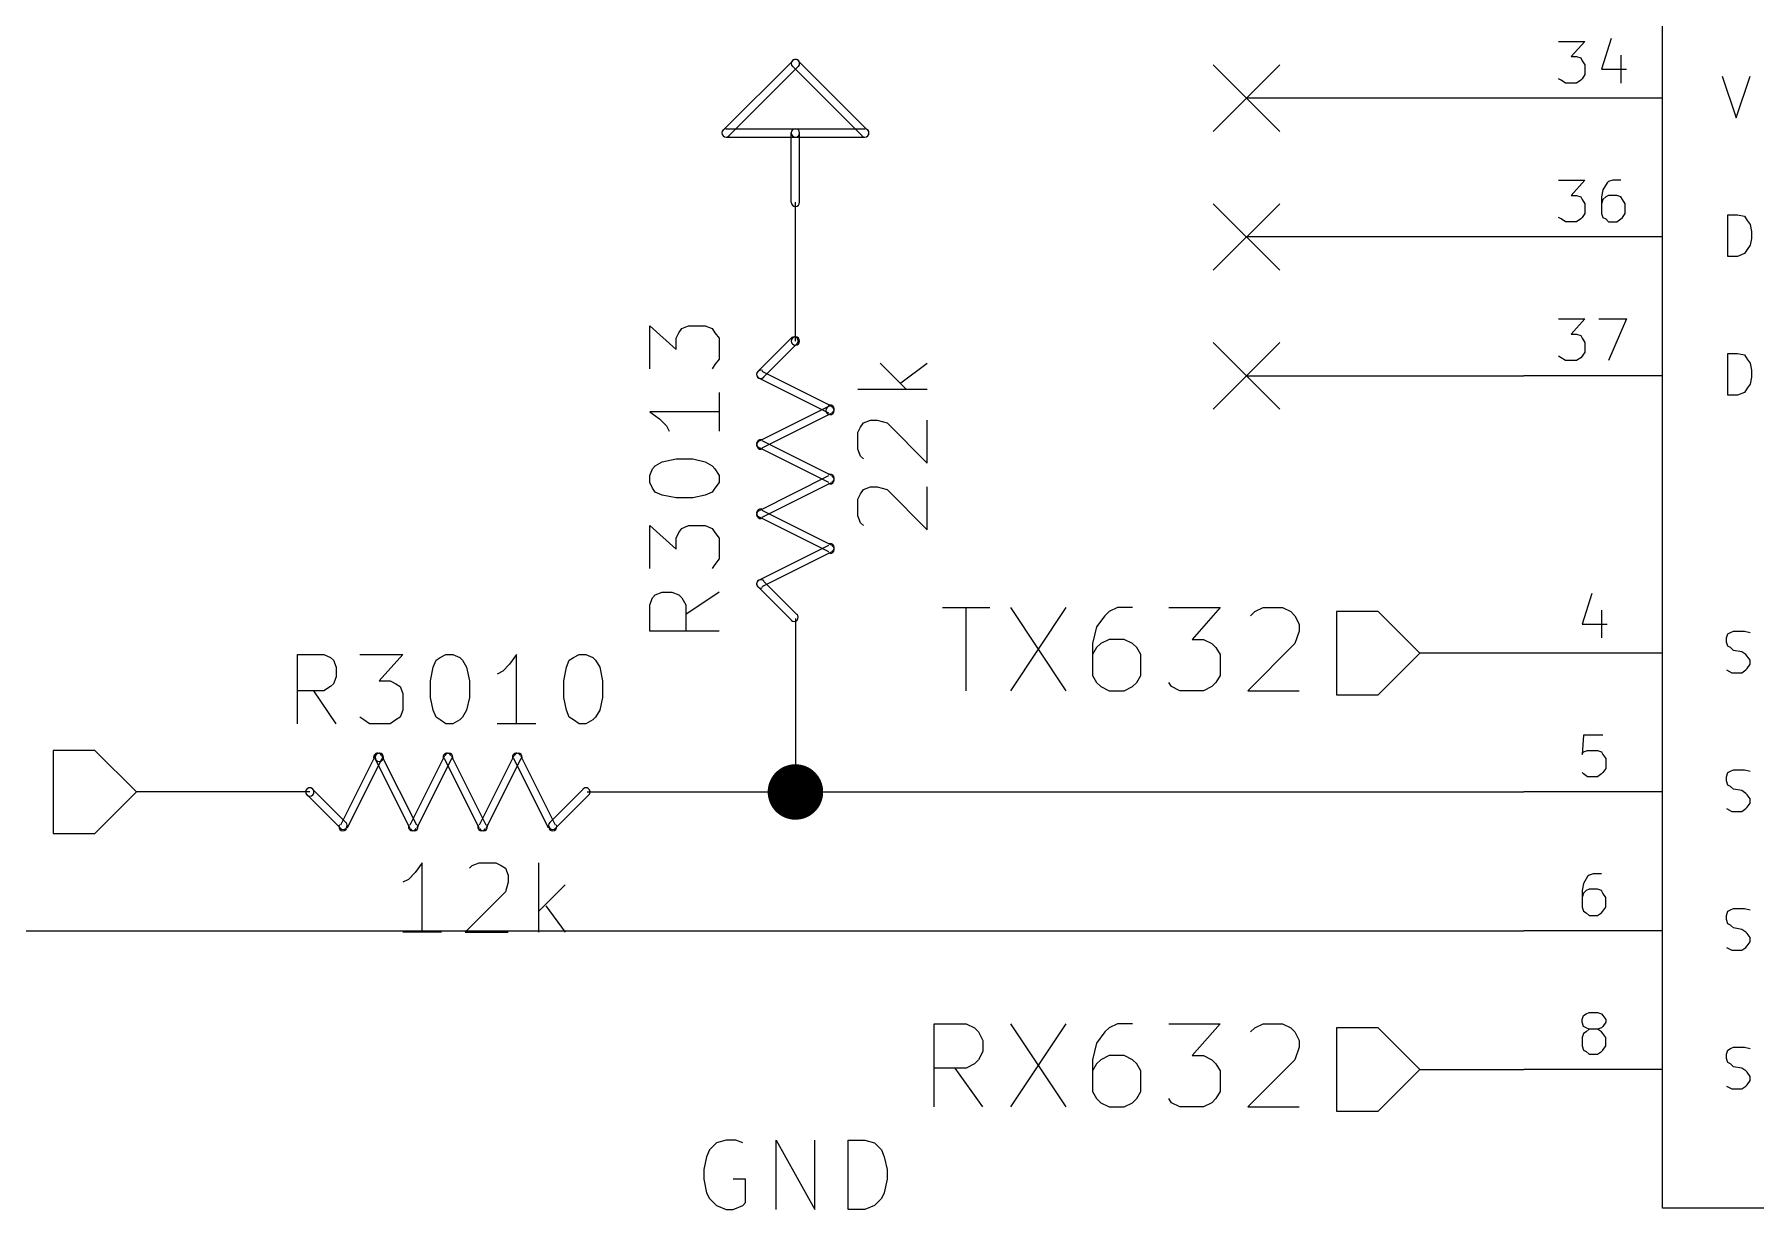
# Model space of a CAD drawing. Extents: x 10 to 287, y -200 to -10.
# Drawn here: x 76.87 to 108.38, y -142.9 to -121.39 of the extents above; entities that cross this region are included whole.
import ezdxf

# ---------------------------------------------------------------- set-up
doc = ezdxf.new("R2010")
doc.units = 0
doc.header["$MEASUREMENT"] = 0

msp = doc.modelspace()

# ---------------------------------------------------------------- linework, layer by layer
at = {"layer": 'Blue 2'}
for p, q in [((98.4504, -121.945), (99.6696, -123.165)), ((99.6696, -121.945), (98.4504, -123.165)), ((98.4504, -124.485), (99.6696, -125.705)), ((99.6696, -124.485), (98.4504, -125.705)), ((98.4504, -127.025), (99.6696, -128.245)), ((99.6696, -127.025), (98.4504, -128.245))]:
    msp.add_line(p, q, dxfattribs=at)
at = {"layer": 'Brown 2'}
for p, q in [((93.4974, -131.877), (94.361, -131.877)), ((93.9292, -133.401), (93.9292, -131.877)), ((94.742, -131.877), (95.758, -133.401)), ((95.758, -131.877), (94.742, -133.401)), ((96.5454, -131.953), (96.4692, -132.029)), ((96.6978, -131.877), (96.5454, -131.953)), ((96.9772, -131.877), (96.6978, -131.877)), ((97.6376, -131.877), (98.5774, -131.877)), ((98.5774, -131.877), (98.0694, -132.461)), ((99.1362, -132.029), (99.2124, -131.953)), ((99.2124, -131.953), (99.3648, -131.877)), ((99.3648, -131.877), (99.7204, -131.877)), ((99.7204, -131.877), (99.8728, -131.953)), ((99.8728, -131.953), (99.949, -132.029)), ((101.473, -131.953), (100.711, -131.953)), ((100.711, -131.953), (100.711, -133.477)), ((102.235, -132.715), (101.473, -131.953)), ((96.3168, -132.232), (96.2406, -132.537)), ((96.4692, -132.029), (96.3168, -132.232)), ((99.949, -132.029), (100.025, -132.182)), ((100.025, -132.309), (99.949, -132.537)), ((100.025, -132.182), (100.025, -132.309)), ((96.2406, -132.537), (96.2406, -133.121)), ((96.3168, -132.613), (96.2406, -132.74)), ((96.393, -132.537), (96.3168, -132.613)), ((96.5454, -132.461), (96.393, -132.537)), ((96.8248, -132.461), (96.5454, -132.461)), ((96.9772, -132.537), (96.8248, -132.461)), ((97.0534, -132.613), (96.9772, -132.537)), ((97.1296, -132.74), (97.0534, -132.613)), ((98.0694, -132.461), (98.2726, -132.461)), ((98.2726, -132.461), (98.425, -132.537)), ((98.425, -132.537), (98.5012, -132.613)), ((98.5012, -132.613), (98.5774, -132.74)), ((99.949, -132.537), (99.0854, -133.401)), ((97.1296, -133.121), (97.1296, -132.74)), ((98.5774, -132.74), (98.5774, -133.121)), ((101.473, -133.477), (102.235, -132.715)), ((96.2406, -133.121), (96.3168, -133.248)), ((96.3168, -133.248), (96.393, -133.325)), ((96.9772, -133.325), (97.0534, -133.248)), ((97.0534, -133.248), (97.1296, -133.121)), ((97.6884, -133.325), (97.6376, -133.248)), ((98.5012, -133.248), (98.425, -133.325)), ((98.5774, -133.121), (98.5012, -133.248)), ((96.393, -133.325), (96.5454, -133.401)), ((96.5454, -133.401), (96.8248, -133.401)), ((96.8248, -133.401), (96.9772, -133.325)), ((97.8408, -133.401), (97.6884, -133.325)), ((98.2726, -133.401), (97.8408, -133.401)), ((98.425, -133.325), (98.2726, -133.401)), ((99.0854, -133.401), (100.025, -133.401)), ((100.711, -133.477), (101.473, -133.477)), ((77.978, -134.493), (77.216, -134.493)), ((77.216, -134.493), (77.216, -136.017)), ((78.74, -135.255), (77.978, -134.493)), ((77.978, -136.017), (78.74, -135.255)), ((77.216, -136.017), (77.978, -136.017)), ((93.345, -141.021), (93.345, -139.497)), ((93.345, -139.497), (93.9292, -139.497)), ((93.9292, -139.497), (94.0816, -139.573)), ((94.0816, -139.573), (94.1578, -139.649)), ((94.742, -139.497), (95.758, -141.021)), ((95.758, -139.497), (94.742, -141.021)), ((96.5454, -139.573), (96.4692, -139.649)), ((96.6978, -139.497), (96.5454, -139.573)), ((96.9772, -139.497), (96.6978, -139.497)), ((97.6376, -139.497), (98.5774, -139.497)), ((98.5774, -139.497), (98.0694, -140.081)), ((99.1362, -139.649), (99.2124, -139.573)), ((99.2124, -139.573), (99.3648, -139.497)), ((99.3648, -139.497), (99.7204, -139.497)), ((99.7204, -139.497), (99.8728, -139.573)), ((99.8728, -139.573), (99.949, -139.649)), ((101.473, -139.573), (100.711, -139.573)), ((100.711, -139.573), (100.711, -141.097)), ((102.235, -140.335), (101.473, -139.573)), ((94.1578, -139.649), (94.234, -139.802)), ((94.234, -139.802), (94.234, -140.005)), ((96.3168, -139.852), (96.2406, -140.157)), ((96.4692, -139.649), (96.3168, -139.852)), ((99.949, -139.649), (100.025, -139.802)), ((100.025, -139.802), (100.025, -139.929)), ((94.1578, -140.157), (94.0816, -140.233)), ((94.234, -140.005), (94.1578, -140.157)), ((96.2406, -140.157), (96.2406, -140.741)), ((96.393, -140.157), (96.3168, -140.233)), ((96.5454, -140.081), (96.393, -140.157)), ((96.8248, -140.081), (96.5454, -140.081)), ((96.9772, -140.157), (96.8248, -140.081)), ((97.0534, -140.233), (96.9772, -140.157)), ((98.0694, -140.081), (98.2726, -140.081)), ((98.2726, -140.081), (98.425, -140.157)), ((98.425, -140.157), (98.5012, -140.233)), ((99.949, -140.157), (99.0854, -141.021)), ((100.025, -139.929), (99.949, -140.157)), ((93.9292, -140.31), (93.345, -140.31)), ((94.234, -141.021), (93.726, -140.31)), ((94.0816, -140.233), (93.9292, -140.31)), ((96.3168, -140.233), (96.2406, -140.36)), ((97.1296, -140.36), (97.0534, -140.233)), ((97.1296, -140.741), (97.1296, -140.36)), ((98.5012, -140.233), (98.5774, -140.36)), ((98.5774, -140.36), (98.5774, -140.741)), ((101.473, -141.097), (102.235, -140.335)), ((96.2406, -140.741), (96.3168, -140.868)), ((97.0534, -140.868), (97.1296, -140.741)), ((98.5774, -140.741), (98.5012, -140.868)), ((96.3168, -140.868), (96.393, -140.945)), ((96.393, -140.945), (96.5454, -141.021)), ((96.5454, -141.021), (96.8248, -141.021)), ((96.8248, -141.021), (96.9772, -140.945)), ((96.9772, -140.945), (97.0534, -140.868)), ((97.6884, -140.945), (97.6376, -140.868)), ((97.8408, -141.021), (97.6884, -140.945)), ((98.2726, -141.021), (97.8408, -141.021)), ((98.425, -140.945), (98.2726, -141.021)), ((98.5012, -140.868), (98.425, -140.945)), ((99.0854, -141.021), (100.025, -141.021)), ((100.711, -141.097), (101.473, -141.097))]:
    msp.add_line(p, q, dxfattribs=at)
at = {"layer": 'Cyan 2'}
for p, q in [((107.772, -122.149), (108.026, -122.911)), ((108.026, -122.911), (108.28, -122.149)), ((107.874, -125.451), (107.874, -124.689)), ((107.874, -124.689), (108.052, -124.689)), ((108.052, -124.689), (108.179, -124.714)), ((108.179, -124.714), (108.229, -124.79)), ((108.229, -124.79), (108.28, -124.866)), ((108.28, -124.866), (108.306, -124.993)), ((108.306, -124.993), (108.306, -125.12)), ((108.179, -125.4), (108.052, -125.451)), ((108.229, -125.324), (108.179, -125.4)), ((108.28, -125.247), (108.229, -125.324)), ((108.306, -125.12), (108.28, -125.247)), ((108.052, -125.451), (107.874, -125.451)), ((88.138, -127.508), (88.138, -126.721)), ((88.138, -126.721), (88.6206, -127.152)), ((88.6206, -126.949), (88.6714, -126.848)), ((88.6206, -127.152), (88.6206, -126.949)), ((88.6714, -126.848), (88.7222, -126.771)), ((88.7222, -126.771), (88.8492, -126.721)), ((88.8492, -126.721), (89.154, -126.721)), ((89.154, -126.721), (89.281, -126.771)), ((89.281, -126.771), (89.3318, -126.848)), ((89.3318, -126.848), (89.408, -126.949)), ((89.408, -126.949), (89.408, -127.33)), ((107.874, -127.991), (107.874, -127.229)), ((107.874, -127.229), (108.052, -127.229)), ((108.052, -127.229), (108.179, -127.254)), ((108.179, -127.254), (108.229, -127.33)), ((89.3318, -127.432), (89.281, -127.508)), ((89.408, -127.33), (89.3318, -127.432)), ((92.3544, -127.406), (92.837, -127.889)), ((92.7354, -127.762), (93.218, -127.406)), ((108.229, -127.33), (108.28, -127.406)), ((108.28, -127.406), (108.306, -127.533)), ((108.306, -127.533), (108.306, -127.66)), ((93.218, -127.889), (91.948, -127.889)), ((108.229, -127.864), (108.179, -127.94)), ((108.28, -127.787), (108.229, -127.864)), ((108.306, -127.66), (108.28, -127.787)), ((89.408, -127.94), (89.408, -128.651)), ((108.052, -127.991), (107.874, -127.991)), ((108.179, -127.94), (108.052, -127.991)), ((89.408, -128.295), (88.138, -128.295)), ((88.138, -128.295), (88.3158, -128.422)), ((88.3158, -128.422), (88.4428, -128.549)), ((88.4428, -128.549), (88.4936, -128.651)), ((91.9988, -128.575), (92.0496, -128.499)), ((92.0496, -128.499), (92.1766, -128.448)), ((92.1766, -128.448), (92.3036, -128.448)), ((92.3036, -128.448), (92.4814, -128.499)), ((92.4814, -128.499), (93.218, -129.235)), ((93.218, -129.235), (93.218, -128.448)), ((91.948, -128.676), (91.9988, -128.575)), ((91.948, -128.981), (91.948, -128.676)), ((88.3666, -129.21), (88.6206, -129.159)), ((88.6206, -129.159), (88.9254, -129.159)), ((88.9254, -129.159), (89.154, -129.21)), ((91.9988, -129.108), (91.948, -128.981)), ((92.0496, -129.159), (91.9988, -129.108)), ((88.138, -129.464), (88.1888, -129.337)), ((88.138, -129.591), (88.138, -129.464)), ((88.1888, -129.337), (88.2396, -129.286)), ((88.2396, -129.286), (88.3666, -129.21)), ((89.154, -129.21), (89.281, -129.286)), ((89.281, -129.286), (89.3318, -129.337)), ((89.3318, -129.337), (89.408, -129.464)), ((89.408, -129.464), (89.408, -129.591)), ((88.1888, -129.692), (88.138, -129.591)), ((88.2396, -129.769), (88.1888, -129.692)), ((88.3666, -129.819), (88.2396, -129.769)), ((89.281, -129.769), (89.154, -129.819)), ((89.3318, -129.692), (89.281, -129.769)), ((89.408, -129.591), (89.3318, -129.692)), ((91.948, -129.896), (91.9988, -129.794)), ((91.9988, -129.794), (92.0496, -129.718)), ((92.0496, -129.718), (92.1766, -129.667)), ((92.1766, -129.667), (92.3036, -129.667)), ((92.3036, -129.667), (92.4814, -129.718)), ((92.4814, -129.718), (93.218, -130.454)), ((93.218, -130.454), (93.218, -129.667)), ((88.6206, -129.87), (88.3666, -129.819)), ((88.9254, -129.87), (88.6206, -129.87)), ((89.154, -129.819), (88.9254, -129.87)), ((91.948, -130.2), (91.948, -129.896)), ((88.138, -131.166), (88.138, -130.378)), ((88.138, -130.378), (88.6206, -130.81)), ((88.6714, -130.505), (88.7222, -130.429)), ((88.7222, -130.429), (88.8492, -130.378)), ((88.8492, -130.378), (89.154, -130.378)), ((89.154, -130.378), (89.281, -130.429)), ((89.281, -130.429), (89.3318, -130.505)), ((91.9988, -130.327), (91.948, -130.2)), ((92.0496, -130.378), (91.9988, -130.327)), ((88.6206, -130.607), (88.6714, -130.505)), ((88.6206, -130.81), (88.6206, -130.607)), ((89.3318, -130.505), (89.408, -130.607)), ((89.408, -130.607), (89.408, -130.988)), ((89.408, -130.988), (89.3318, -131.089)), ((89.3318, -131.089), (89.281, -131.166)), ((88.138, -131.826), (88.1888, -131.699)), ((88.1888, -131.699), (88.2396, -131.648)), ((88.2396, -131.648), (88.3666, -131.597)), ((88.3666, -131.597), (88.5444, -131.597)), ((88.5444, -131.597), (88.6714, -131.648)), ((88.6714, -131.648), (88.7222, -131.699)), ((88.7222, -131.699), (88.7984, -131.826)), ((89.408, -131.597), (88.7984, -132.004)), ((88.138, -132.309), (88.138, -131.826)), ((88.7984, -131.826), (88.7984, -132.309)), ((89.408, -132.309), (88.138, -132.309)), ((107.874, -132.359), (107.925, -132.334)), ((107.925, -132.334), (107.975, -132.309)), ((107.975, -132.309), (108.179, -132.309)), ((108.179, -132.309), (108.28, -132.334)), ((107.848, -132.436), (107.874, -132.359)), ((107.848, -132.512), (107.848, -132.436)), ((107.874, -132.588), (107.848, -132.512)), ((107.925, -132.613), (107.874, -132.588)), ((107.975, -132.664), (107.925, -132.613)), ((81.6864, -134.01), (81.6864, -132.74)), ((81.6864, -132.74), (82.169, -132.74)), ((82.169, -132.74), (82.296, -132.791)), ((82.296, -132.791), (82.3468, -132.842)), ((82.3468, -132.842), (82.3976, -132.969)), ((82.8294, -132.74), (83.6168, -132.74)), ((83.6168, -132.74), (83.185, -133.223)), ((84.1756, -132.969), (84.2264, -132.842)), ((84.2264, -132.842), (84.3026, -132.791)), ((84.3026, -132.791), (84.4042, -132.74)), ((84.4042, -132.74), (84.5312, -132.74)), ((84.5312, -132.74), (84.6582, -132.791)), ((84.6582, -132.791), (84.709, -132.842)), ((84.709, -132.842), (84.7852, -132.969)), ((85.5726, -132.918), (85.4456, -133.045)), ((85.6996, -132.74), (85.5726, -132.918)), ((85.6996, -134.01), (85.6996, -132.74)), ((86.614, -132.969), (86.6648, -132.842)), ((86.6648, -132.842), (86.741, -132.791)), ((86.741, -132.791), (86.8426, -132.74)), ((86.8426, -132.74), (86.9696, -132.74)), ((86.9696, -132.74), (87.0966, -132.791)), ((87.0966, -132.791), (87.1474, -132.842)), ((87.1474, -132.842), (87.2236, -132.969)), ((108.128, -132.69), (107.975, -132.664)), ((108.204, -132.74), (108.128, -132.69)), ((108.229, -132.766), (108.204, -132.74)), ((108.28, -132.842), (108.229, -132.766)), ((108.229, -132.994), (108.28, -132.918)), ((108.28, -132.918), (108.28, -132.842)), ((82.3468, -133.274), (82.296, -133.325)), ((82.3976, -133.147), (82.3468, -133.274)), ((82.3976, -132.969), (82.3976, -133.147)), ((83.185, -133.223), (83.3882, -133.223)), ((83.3882, -133.223), (83.4898, -133.274)), ((83.4898, -133.274), (83.566, -133.325)), ((84.1248, -133.223), (84.1756, -132.969)), ((84.1248, -133.528), (84.1248, -133.223)), ((84.7852, -132.969), (84.836, -133.223)), ((84.836, -133.223), (84.836, -133.528)), ((85.4456, -133.045), (85.344, -133.096)), ((86.5632, -133.223), (86.614, -132.969)), ((86.5632, -133.528), (86.5632, -133.223)), ((87.2236, -132.969), (87.2744, -133.223)), ((87.2744, -133.223), (87.2744, -133.528)), ((107.848, -133.02), (107.95, -133.071)), ((107.95, -133.071), (108.128, -133.071)), ((108.128, -133.071), (108.204, -133.02)), ((108.204, -133.02), (108.229, -132.994)), ((82.169, -133.401), (81.6864, -133.401)), ((82.3976, -134.01), (81.9912, -133.401)), ((82.296, -133.325), (82.169, -133.401)), ((83.566, -133.325), (83.6168, -133.452)), ((83.6168, -133.452), (83.6168, -133.756)), ((84.1756, -133.756), (84.1248, -133.528)), ((84.836, -133.528), (84.7852, -133.756)), ((86.614, -133.756), (86.5632, -133.528)), ((87.2744, -133.528), (87.2236, -133.756)), ((82.9056, -133.934), (82.8294, -133.883)), ((83.566, -133.883), (83.4898, -133.934)), ((83.6168, -133.756), (83.566, -133.883)), ((84.2264, -133.883), (84.1756, -133.756)), ((84.3026, -133.934), (84.2264, -133.883)), ((84.709, -133.883), (84.6582, -133.934)), ((84.7852, -133.756), (84.709, -133.883)), ((86.6648, -133.883), (86.614, -133.756)), ((86.741, -133.934), (86.6648, -133.883)), ((87.1474, -133.883), (87.0966, -133.934)), ((87.2236, -133.756), (87.1474, -133.883)), ((83.0072, -134.01), (82.9056, -133.934)), ((83.3882, -134.01), (83.0072, -134.01)), ((83.4898, -133.934), (83.3882, -134.01)), ((84.4042, -134.01), (84.3026, -133.934)), ((84.5312, -134.01), (84.4042, -134.01)), ((84.6582, -133.934), (84.5312, -134.01)), ((86.0552, -134.01), (85.344, -134.01)), ((86.8426, -134.01), (86.741, -133.934)), ((86.9696, -134.01), (86.8426, -134.01)), ((87.0966, -133.934), (86.9696, -134.01)), ((107.925, -134.874), (107.975, -134.849)), ((107.975, -134.849), (108.179, -134.849)), ((108.179, -134.849), (108.28, -134.874)), ((107.848, -134.976), (107.874, -134.899)), ((107.848, -135.052), (107.848, -134.976)), ((107.874, -135.128), (107.848, -135.052)), ((107.874, -134.899), (107.925, -134.874)), ((107.925, -135.153), (107.874, -135.128)), ((107.975, -135.204), (107.925, -135.153)), ((108.128, -135.23), (107.975, -135.204)), ((108.204, -135.28), (108.128, -135.23)), ((108.229, -135.306), (108.204, -135.28)), ((108.28, -135.382), (108.229, -135.306)), ((108.229, -135.534), (108.28, -135.458)), ((108.28, -135.458), (108.28, -135.382)), ((107.848, -135.56), (107.95, -135.611)), ((107.95, -135.611), (108.128, -135.611)), ((108.128, -135.611), (108.204, -135.56)), ((108.204, -135.56), (108.229, -135.534)), ((83.8454, -136.728), (83.7184, -136.855)), ((83.9724, -136.55), (83.8454, -136.728)), ((83.9724, -137.82), (83.9724, -136.55)), ((84.836, -136.652), (84.8868, -136.601)), ((84.8868, -136.601), (85.0138, -136.55)), ((85.0138, -136.55), (85.3186, -136.55)), ((85.3186, -136.55), (85.4202, -136.601)), ((85.4202, -136.601), (85.4964, -136.652)), ((85.4964, -136.652), (85.5472, -136.779)), ((86.106, -137.82), (86.106, -136.55)), ((83.7184, -136.855), (83.6168, -136.906)), ((85.5472, -136.906), (85.4964, -137.084)), ((85.5472, -136.779), (85.5472, -136.906)), ((86.5886, -136.957), (86.106, -137.439)), ((85.4964, -137.084), (84.7598, -137.82)), ((86.233, -137.338), (86.5886, -137.82)), ((107.848, -137.516), (107.874, -137.439)), ((107.848, -137.592), (107.848, -137.516)), ((107.874, -137.668), (107.848, -137.592)), ((107.874, -137.439), (107.925, -137.414)), ((107.925, -137.693), (107.874, -137.668)), ((107.925, -137.414), (107.975, -137.389)), ((107.975, -137.744), (107.925, -137.693)), ((107.975, -137.389), (108.179, -137.389)), ((108.179, -137.389), (108.28, -137.414)), ((84.328, -137.82), (83.6168, -137.82)), ((84.7598, -137.82), (85.5472, -137.82)), ((108.128, -137.77), (107.975, -137.744)), ((108.204, -137.82), (108.128, -137.77)), ((108.229, -137.846), (108.204, -137.82)), ((108.28, -137.922), (108.229, -137.846)), ((108.229, -138.074), (108.28, -137.998)), ((108.28, -137.998), (108.28, -137.922)), ((107.848, -138.1), (107.95, -138.151)), ((107.95, -138.151), (108.128, -138.151)), ((108.128, -138.151), (108.204, -138.1)), ((108.204, -138.1), (108.229, -138.074)), ((107.848, -140.056), (107.874, -139.979)), ((107.848, -140.132), (107.848, -140.056)), ((107.874, -140.208), (107.848, -140.132)), ((107.874, -139.979), (107.925, -139.954)), ((107.925, -140.233), (107.874, -140.208)), ((107.925, -139.954), (107.975, -139.929)), ((107.975, -139.929), (108.179, -139.929)), ((108.179, -139.929), (108.28, -139.954)), ((107.975, -140.284), (107.925, -140.233)), ((108.128, -140.31), (107.975, -140.284)), ((108.204, -140.36), (108.128, -140.31)), ((108.229, -140.386), (108.204, -140.36)), ((108.28, -140.462), (108.229, -140.386)), ((108.28, -140.538), (108.28, -140.462)), ((107.848, -140.64), (107.95, -140.691)), ((107.95, -140.691), (108.128, -140.691)), ((108.128, -140.691), (108.204, -140.64)), ((108.204, -140.64), (108.229, -140.614)), ((108.229, -140.614), (108.28, -140.538)), ((89.3572, -141.681), (89.2302, -141.808)), ((89.535, -141.63), (89.3572, -141.681)), ((89.7128, -141.63), (89.535, -141.63)), ((89.8398, -141.681), (89.7128, -141.63)), ((90.4494, -142.9), (90.4494, -141.63)), ((90.4494, -141.63), (91.1606, -142.9)), ((91.1606, -142.9), (91.1606, -141.63)), ((91.7702, -142.9), (91.7702, -141.63)), ((91.7702, -141.63), (92.075, -141.63)), ((92.075, -141.63), (92.2528, -141.681)), ((92.2528, -141.681), (92.3798, -141.808)), ((89.1794, -141.935), (89.1286, -142.164)), ((89.2302, -141.808), (89.1794, -141.935)), ((92.3798, -141.808), (92.4306, -141.935)), ((92.4306, -141.935), (92.4814, -142.164)), ((89.1286, -142.164), (89.1286, -142.342)), ((89.1286, -142.342), (89.1794, -142.596)), ((89.8906, -142.342), (89.662, -142.342)), ((89.8906, -142.773), (89.8906, -142.342)), ((92.4814, -142.342), (92.4306, -142.596)), ((92.4814, -142.164), (92.4814, -142.342)), ((89.1794, -142.596), (89.2302, -142.697)), ((89.2302, -142.697), (89.3572, -142.824)), ((92.3798, -142.697), (92.2528, -142.824)), ((92.4306, -142.596), (92.3798, -142.697)), ((89.3572, -142.824), (89.535, -142.9)), ((89.535, -142.9), (89.662, -142.9)), ((89.662, -142.9), (89.8398, -142.824)), ((89.8398, -142.824), (89.8906, -142.773)), ((92.075, -142.9), (91.7702, -142.9)), ((92.2528, -142.824), (92.075, -142.9))]:
    msp.add_line(p, q, dxfattribs=at)
at = {"layer": 'Green 2'}
for p, q in [((104.14, -122.555), (99.06, -122.555)), ((90.805, -125.73), (90.805, -124.46)), ((104.14, -125.095), (99.06, -125.095)), ((99.06, -127.635), (104.14, -127.635)), ((104.14, -132.715), (102.235, -132.715)), ((90.805, -133.35), (90.805, -135.255)), ((80.645, -135.255), (78.74, -135.255)), ((88.265, -135.255), (104.14, -135.255)), ((62.865, -137.795), (104.14, -137.795)), ((102.235, -140.335), (104.14, -140.335))]:
    msp.add_line(p, q, dxfattribs=at)
at = {"layer": 'Green 2', "const_width": 0.508}
msp.add_lwpolyline([(90.551, -135.255, 1), (91.059, -135.255, 1)], format="xyb", close=True, dxfattribs=at)
at = {"layer": 'Red 2'}
for p, q in [((106.68, -142.875), (106.68, -48.895)), ((104.775, -121.514), (105.258, -121.514)), ((105.258, -121.514), (105.004, -121.793)), ((105.74, -121.463), (105.562, -122.022)), ((89.4842, -123.139), (90.7542, -121.869)), ((90.8558, -121.869), (92.1258, -123.139)), ((105.004, -121.793), (105.105, -121.793)), ((105.105, -121.793), (105.181, -121.818)), ((105.181, -121.818), (105.207, -121.869)), ((105.207, -121.869), (105.258, -121.945)), ((105.918, -121.768), (105.918, -122.276)), ((89.5858, -123.241), (90.8558, -121.971)), ((90.7542, -121.971), (92.0242, -123.241)), ((104.826, -122.225), (104.775, -122.199)), ((104.902, -122.276), (104.826, -122.225)), ((105.181, -122.225), (105.105, -122.276)), ((105.207, -122.199), (105.181, -122.225)), ((105.258, -122.123), (105.207, -122.199)), ((105.258, -121.945), (105.258, -122.123)), ((105.562, -122.022), (106.02, -122.022)), ((106.68, -122.555), (104.14, -122.555)), ((105.105, -122.276), (104.902, -122.276)), ((89.535, -123.114), (90.805, -123.114)), ((90.7288, -124.46), (90.7288, -123.19)), ((90.805, -123.114), (92.075, -123.114)), ((90.8812, -124.46), (90.8812, -123.19)), ((89.535, -123.266), (90.805, -123.266)), ((90.805, -123.266), (92.075, -123.266)), ((104.775, -124.054), (105.258, -124.054)), ((105.258, -124.054), (105.004, -124.333)), ((105.664, -124.104), (105.588, -124.231)), ((105.689, -124.079), (105.664, -124.104)), ((105.766, -124.054), (105.689, -124.079)), ((105.918, -124.054), (105.766, -124.054)), ((105.004, -124.333), (105.105, -124.333)), ((105.105, -124.333), (105.181, -124.358)), ((105.181, -124.358), (105.207, -124.409)), ((105.207, -124.409), (105.258, -124.485)), ((105.588, -124.231), (105.562, -124.358)), ((105.562, -124.358), (105.562, -124.663)), ((105.588, -124.409), (105.562, -124.485)), ((105.639, -124.358), (105.588, -124.409)), ((105.689, -124.333), (105.639, -124.358)), ((105.842, -124.333), (105.689, -124.333)), ((105.918, -124.358), (105.842, -124.333)), ((105.943, -124.409), (105.918, -124.358)), ((105.994, -124.485), (105.943, -124.409)), ((104.826, -124.765), (104.775, -124.739)), ((104.902, -124.816), (104.826, -124.765)), ((105.181, -124.765), (105.105, -124.816)), ((105.207, -124.739), (105.181, -124.765)), ((105.258, -124.663), (105.207, -124.739)), ((105.258, -124.485), (105.258, -124.663)), ((105.562, -124.663), (105.588, -124.739)), ((105.588, -124.739), (105.639, -124.765)), ((105.639, -124.765), (105.689, -124.816)), ((105.842, -124.816), (105.918, -124.765)), ((105.918, -124.765), (105.943, -124.739)), ((105.943, -124.739), (105.994, -124.663)), ((105.994, -124.663), (105.994, -124.485)), ((105.105, -124.816), (104.902, -124.816)), ((105.689, -124.816), (105.842, -124.816)), ((106.68, -125.095), (104.14, -125.095)), ((90.805, -127), (90.805, -125.73)), ((104.775, -126.594), (105.258, -126.594)), ((105.258, -126.594), (105.004, -126.873)), ((105.512, -126.594), (106.02, -126.594)), ((106.02, -126.594), (105.689, -127.356)), ((90.1192, -127.559), (90.7288, -126.949)), ((105.004, -126.873), (105.105, -126.873)), ((105.105, -126.873), (105.181, -126.898)), ((105.181, -126.898), (105.207, -126.949)), ((105.207, -126.949), (105.258, -127.025)), ((90.2208, -127.66), (90.8304, -127.051)), ((104.826, -127.305), (104.775, -127.279)), ((105.207, -127.279), (105.181, -127.305)), ((105.258, -127.203), (105.207, -127.279)), ((105.258, -127.025), (105.258, -127.203)), ((91.4654, -128.194), (90.1954, -127.559)), ((104.902, -127.356), (104.826, -127.305)), ((105.105, -127.356), (104.902, -127.356)), ((105.181, -127.305), (105.105, -127.356)), ((91.4146, -128.321), (90.1446, -127.686)), ((106.68, -127.635), (104.14, -127.635)), ((90.1446, -128.829), (91.4146, -128.194)), ((90.1954, -128.956), (91.4654, -128.321)), ((91.4654, -129.464), (90.1954, -128.829)), ((91.4146, -129.591), (90.1446, -128.956)), ((90.1446, -130.099), (91.4146, -129.464)), ((90.1954, -130.226), (91.4654, -129.591)), ((91.4654, -130.734), (90.1954, -130.099)), ((91.4146, -130.861), (90.1446, -130.226)), ((90.1446, -131.369), (91.4146, -130.734)), ((90.1954, -131.496), (91.4654, -130.861)), ((90.7288, -132.105), (90.1192, -131.496)), ((90.8304, -132.004), (90.2208, -131.394)), ((105.385, -131.623), (105.207, -132.182)), ((105.562, -131.928), (105.562, -132.436)), ((90.805, -132.08), (90.805, -133.35)), ((105.207, -132.182), (105.664, -132.182)), ((106.68, -132.715), (104.14, -132.715)), ((105.232, -134.214), (105.207, -134.569)), ((105.588, -134.214), (105.232, -134.214)), ((105.207, -134.569), (105.232, -134.518)), ((105.232, -134.518), (105.308, -134.493)), ((105.308, -134.493), (105.486, -134.493)), ((105.486, -134.493), (105.562, -134.518)), ((105.562, -134.518), (105.588, -134.569)), ((83.1088, -134.595), (82.4738, -135.865)), ((83.2358, -134.645), (82.6008, -135.915)), ((83.7438, -135.915), (83.1088, -134.645)), ((83.8708, -135.865), (83.2358, -134.595)), ((84.3788, -134.595), (83.7438, -135.865)), ((84.5058, -134.645), (83.8708, -135.915)), ((85.0138, -135.915), (84.3788, -134.645)), ((85.1408, -135.865), (84.5058, -134.595)), ((85.6488, -134.595), (85.0138, -135.865)), ((85.7758, -134.645), (85.1408, -135.915)), ((86.2838, -135.915), (85.6488, -134.645)), ((86.4108, -135.865), (85.7758, -134.595)), ((105.588, -134.569), (105.639, -134.645)), ((105.639, -134.823), (105.588, -134.899)), ((105.639, -134.645), (105.639, -134.823)), ((105.232, -134.925), (105.207, -134.899)), ((105.308, -134.976), (105.232, -134.925)), ((105.486, -134.976), (105.308, -134.976)), ((105.562, -134.925), (105.486, -134.976)), ((105.588, -134.899), (105.562, -134.925)), ((81.915, -135.255), (80.645, -135.255)), ((82.4738, -135.915), (81.8642, -135.306)), ((82.5754, -135.814), (81.9658, -135.204)), ((86.9188, -135.204), (86.3092, -135.814)), ((87.0204, -135.306), (86.4108, -135.915)), ((86.995, -135.255), (88.265, -135.255)), ((106.68, -135.255), (104.14, -135.255)), ((105.232, -136.931), (105.207, -137.058)), ((105.207, -137.058), (105.207, -137.363)), ((105.308, -136.804), (105.232, -136.931)), ((105.283, -137.058), (105.232, -137.109)), ((105.334, -137.033), (105.283, -137.058)), ((105.334, -136.779), (105.308, -136.804)), ((105.41, -136.754), (105.334, -136.779)), ((105.486, -137.033), (105.334, -137.033)), ((105.562, -136.754), (105.41, -136.754)), ((105.562, -137.058), (105.486, -137.033)), ((105.588, -137.109), (105.562, -137.058)), ((105.232, -137.109), (105.207, -137.185)), ((105.207, -137.363), (105.232, -137.439)), ((105.639, -137.185), (105.588, -137.109)), ((105.588, -137.439), (105.639, -137.363)), ((105.639, -137.363), (105.639, -137.185)), ((105.232, -137.439), (105.283, -137.465)), ((105.283, -137.465), (105.334, -137.516)), ((105.334, -137.516), (105.486, -137.516)), ((105.486, -137.516), (105.562, -137.465)), ((105.562, -137.465), (105.588, -137.439)), ((106.68, -137.795), (104.14, -137.795)), ((105.207, -139.421), (105.232, -139.344)), ((105.207, -139.471), (105.207, -139.421)), ((105.232, -139.548), (105.207, -139.471)), ((105.232, -139.344), (105.283, -139.319)), ((105.283, -139.573), (105.232, -139.548)), ((105.283, -139.319), (105.334, -139.294)), ((105.334, -139.598), (105.283, -139.573)), ((105.334, -139.294), (105.486, -139.294)), ((105.486, -139.294), (105.562, -139.319)), ((105.562, -139.573), (105.486, -139.598)), ((105.562, -139.319), (105.588, -139.344)), ((105.588, -139.548), (105.562, -139.573)), ((105.588, -139.344), (105.639, -139.421)), ((105.639, -139.471), (105.588, -139.548)), ((105.639, -139.421), (105.639, -139.471)), ((105.232, -139.675), (105.207, -139.751)), ((105.207, -139.751), (105.207, -139.903)), ((105.283, -139.649), (105.232, -139.675)), ((105.334, -139.598), (105.283, -139.649)), ((105.486, -139.598), (105.334, -139.598)), ((105.562, -139.649), (105.486, -139.598)), ((105.588, -139.675), (105.562, -139.649)), ((105.639, -139.751), (105.588, -139.675)), ((105.639, -139.903), (105.639, -139.751)), ((105.207, -139.903), (105.232, -139.979)), ((105.232, -139.979), (105.283, -140.005)), ((105.283, -140.005), (105.334, -140.056)), ((105.334, -140.056), (105.486, -140.056)), ((105.486, -140.056), (105.562, -140.005)), ((105.562, -140.005), (105.588, -139.979)), ((105.588, -139.979), (105.639, -139.903)), ((106.68, -140.335), (104.14, -140.335)), ((166.37, -142.875), (106.68, -142.875))]:
    msp.add_line(p, q, dxfattribs=at)
for centre, start, end in [((90.805, -121.92), 45, 225), ((90.805, -121.92), 315, 495), ((89.535, -123.19), 90, 270), ((89.535, -123.19), 135, 315), ((90.805, -123.19), 360, 540), ((90.805, -123.19), 90, 270), ((90.805, -123.19), 270, 450), ((92.075, -123.19), 225, 405), ((92.075, -123.19), 270, 450), ((90.805, -124.46), 180, 360), ((90.7796, -127), 315, 495), ((90.805, -127), 0, 180), ((90.805, -127), 180, 360), ((90.17, -127.61), 423.435, 603.435), ((90.17, -127.61), 135, 315), ((91.44, -128.27), 0, 180), ((91.44, -128.245), 296.565, 476.565), ((91.44, -128.27), 243.435, 423.435), ((91.44, -128.27), 180, 360), ((90.17, -128.88), 423.435, 603.435), ((90.17, -128.905), 116.565, 296.565), ((91.44, -129.515), 296.565, 476.565), ((91.44, -129.54), 243.435, 423.435), ((90.17, -130.15), 423.435, 603.435), ((90.17, -130.175), 116.565, 296.565), ((91.44, -130.785), 296.565, 476.565), ((91.44, -130.81), 243.435, 423.435), ((90.17, -131.445), 405, 585), ((90.17, -131.445), 116.565, 296.565), ((90.7796, -132.055), 225, 405), ((83.1596, -134.62), 386.565, 566.565), ((83.185, -134.62), 0, 180), ((83.185, -134.62), 180, 360), ((83.185, -134.62), 333.435, 513.435), ((84.4296, -134.62), 386.565, 566.565), ((84.455, -134.62), 333.435, 513.435), ((85.6996, -134.62), 386.565, 566.565), ((85.725, -134.62), 333.435, 513.435), ((81.915, -135.255), 405, 585), ((81.915, -135.255), 0, 180), ((81.915, -135.255), 180, 360), ((86.9696, -135.255), 315, 495), ((82.5246, -135.89), 513.435, 693.435), ((82.5246, -135.865), 225, 405), ((83.7946, -135.89), 513.435, 693.435), ((83.82, -135.89), 206.565, 386.565), ((85.0646, -135.89), 513.435, 693.435), ((85.09, -135.89), 206.565, 386.565), ((86.36, -135.865), 495, 675), ((86.36, -135.89), 206.565, 386.565)]:
    msp.add_arc(centre, 0.0762, start, end, dxfattribs=at)

doc.saveas('drawing.dxf')
